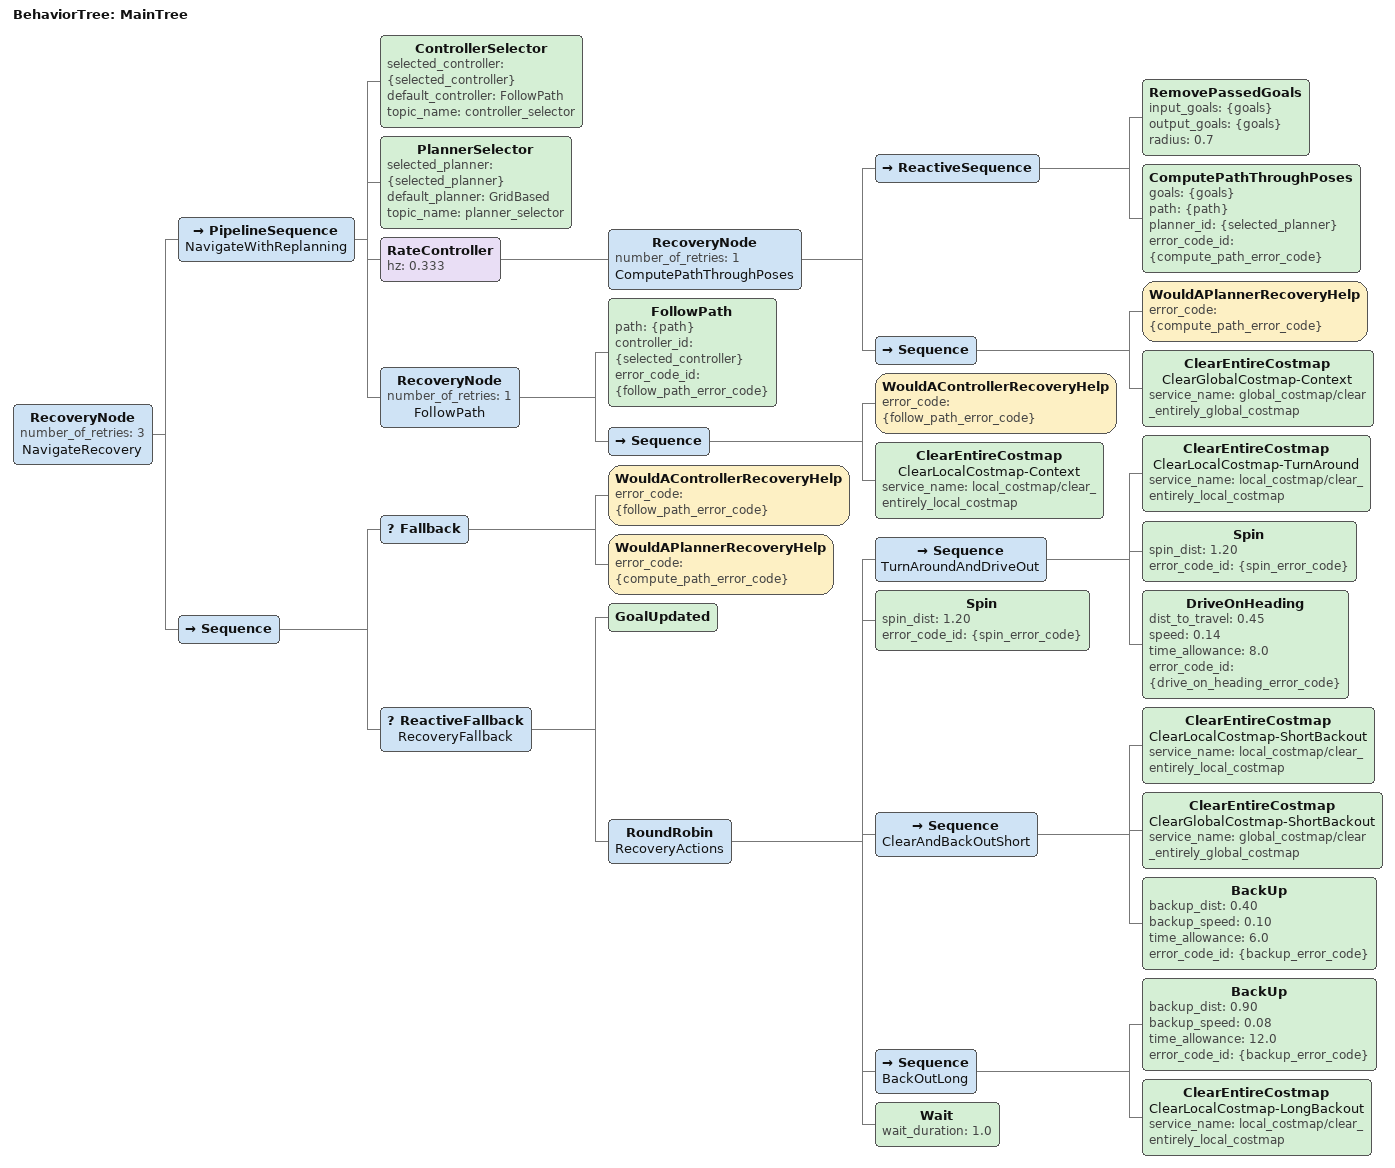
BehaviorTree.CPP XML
<root BTCPP_format="4" main_tree_to_execute="MainTree">
  <BehaviorTree ID="MainTree">
    <RecoveryNode number_of_retries="3" name="NavigateRecovery">
      <PipelineSequence name="NavigateWithReplanning">
        <ControllerSelector
          selected_controller="{selected_controller}"
          default_controller="FollowPath"
          topic_name="controller_selector"/>
        <PlannerSelector
          selected_planner="{selected_planner}"
          default_planner="GridBased"
          topic_name="planner_selector"/>
        <RateController hz="0.333">
          <RecoveryNode number_of_retries="1" name="ComputePathThroughPoses">
            <ReactiveSequence>
              <RemovePassedGoals input_goals="{goals}" output_goals="{goals}" radius="0.7"/>
              <ComputePathThroughPoses
                goals="{goals}"
                path="{path}"
                planner_id="{selected_planner}"
                error_code_id="{compute_path_error_code}"/>
            </ReactiveSequence>
            <Sequence>
              <WouldAPlannerRecoveryHelp error_code="{compute_path_error_code}"/>
              <ClearEntireCostmap
                name="ClearGlobalCostmap-Context"
                service_name="global_costmap/clear_entirely_global_costmap"/>
            </Sequence>
          </RecoveryNode>
        </RateController>
        <RecoveryNode number_of_retries="1" name="FollowPath">
          <FollowPath
            path="{path}"
            controller_id="{selected_controller}"
            error_code_id="{follow_path_error_code}"/>
          <Sequence>
            <WouldAControllerRecoveryHelp error_code="{follow_path_error_code}"/>
            <ClearEntireCostmap
              name="ClearLocalCostmap-Context"
              service_name="local_costmap/clear_entirely_local_costmap"/>
          </Sequence>
        </RecoveryNode>
      </PipelineSequence>
      <Sequence>
        <Fallback>
          <WouldAControllerRecoveryHelp error_code="{follow_path_error_code}"/>
          <WouldAPlannerRecoveryHelp error_code="{compute_path_error_code}"/>
        </Fallback>
        <ReactiveFallback name="RecoveryFallback">
          <GoalUpdated/>
          <RoundRobin name="RecoveryActions">
            <Sequence name="TurnAroundAndDriveOut">
              <ClearEntireCostmap
                name="ClearLocalCostmap-TurnAround"
                service_name="local_costmap/clear_entirely_local_costmap"/>
              <Spin spin_dist="1.20" error_code_id="{spin_error_code}"/>
              <DriveOnHeading
                dist_to_travel="0.45"
                speed="0.14"
                time_allowance="8.0"
                error_code_id="{drive_on_heading_error_code}"/>
            </Sequence>
            <Spin spin_dist="1.20" error_code_id="{spin_error_code}"/>
            <Sequence name="ClearAndBackOutShort">
              <ClearEntireCostmap
                name="ClearLocalCostmap-ShortBackout"
                service_name="local_costmap/clear_entirely_local_costmap"/>
              <ClearEntireCostmap
                name="ClearGlobalCostmap-ShortBackout"
                service_name="global_costmap/clear_entirely_global_costmap"/>
              <BackUp
                backup_dist="0.40"
                backup_speed="0.10"
                time_allowance="6.0"
                error_code_id="{backup_error_code}"/>
            </Sequence>
            <Sequence name="BackOutLong">
              <BackUp
                backup_dist="0.90"
                backup_speed="0.08"
                time_allowance="12.0"
                error_code_id="{backup_error_code}"/>
              <ClearEntireCostmap
                name="ClearLocalCostmap-LongBackout"
                service_name="local_costmap/clear_entirely_local_costmap"/>
            </Sequence>
            <Wait wait_duration="1.0"/>
          </RoundRobin>
        </ReactiveFallback>
      </Sequence>
    </RecoveryNode>
  </BehaviorTree>
</root>
